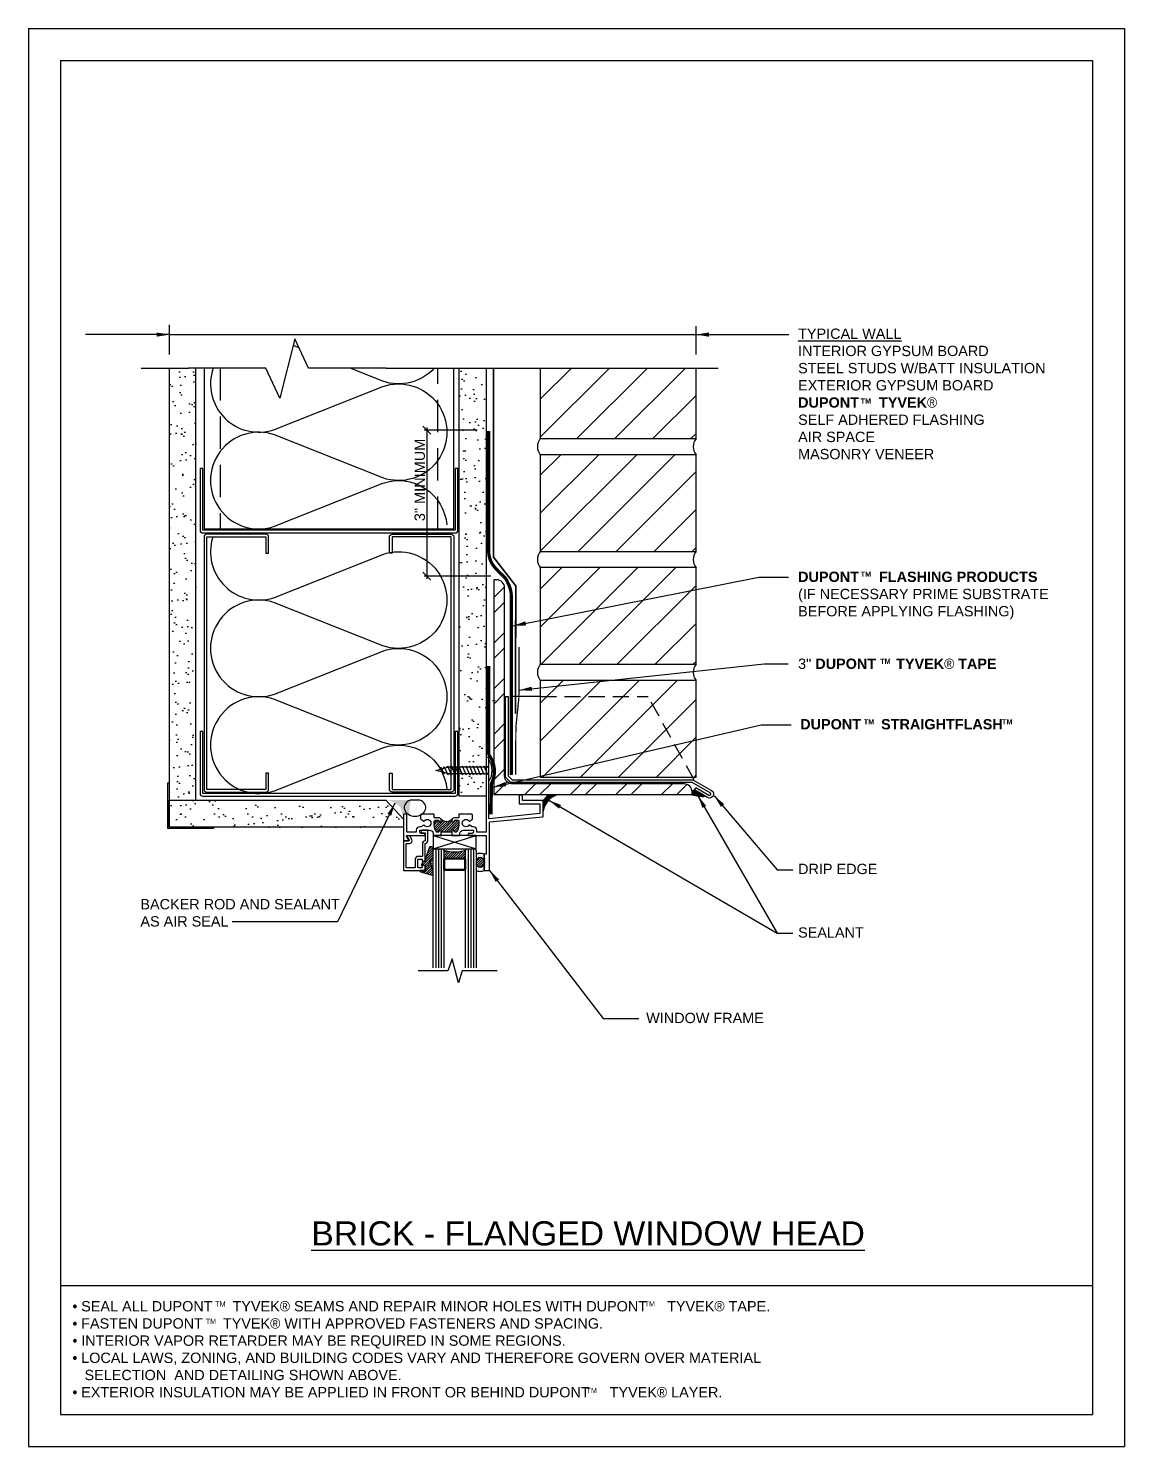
# Model space of a CAD drawing. Extents: x -129 to 26, y 0 to 100.
# Drawn here: x 0 to 25.5, y 0 to 33 of the extents above; entities that cross this region are included whole.
import ezdxf

# ---------------------------------------------------------------- set-up
doc = ezdxf.new("R2010")
doc.units = 0
doc.header["$LTSCALE"] = 1.5
doc.header["$MEASUREMENT"] = 0
for name, pattern in [('CENTER', [2, 1.25, -0.25, 0.25, -0.25]), ('DASHED', [0.75, 0.5, -0.25]), ('HIDDEN', [0.375, 0.25, -0.125])]:
    doc.linetypes.add(name, pattern=pattern)
doc.layers.get('0').update_dxf_attribs({"linetype": 'CONTINUOUS'})
doc.layers.get('DEFPOINTS').update_dxf_attribs({"linetype": 'CONTINUOUS'})
for name, color, linetype in [('8X11-TTB$0$B', 7, 'CONTINUOUS'), ('A-ANNO-TXT0', 252, 'CONTINUOUS'), ('A-FASTENERS', 8, 'CONTINUOUS'), ('A-FLASHING', 124, 'CONTINUOUS'), ('A-GYP_BOARD', 252, 'CONTINUOUS'), ('A-METAL_STUD', 252, 'CONTINUOUS'), ('A-SEALANT', 252, 'CONTINUOUS'), ('BRICK', 13, 'CONTINUOUS'), ('DUPONT_FLASHING', 251, 'CENTER'), ('FLASHING', 124, 'CONTINUOUS'), ('HATCH', 252, 'CONTINUOUS'), ('INSULATION', 40, 'CONTINUOUS'), ('ROOFING', 7, 'CONTINUOUS'), ('STRUCTURE', 252, 'CONTINUOUS'), ('TEXT', 7, 'CONTINUOUS'), ('TYVEK', 160, 'DASHED'), ('TYVEK_TAPE', 130, 'CONTINUOUS'), ('WINDOW', 252, 'CONTINUOUS')]:
    doc.layers.add(name, color=color, linetype=linetype)
doc.styles.add('DETAILS', font='sanss___.ttf', dxfattribs={"height": 1})
doc.dimstyles.new('TYVEKDETAILS', dxfattribs={"dimscale": 6, "dimtxt": 1.5, "dimasz": 0.1, "dimexe": 0.75, "dimexo": 0.75, "dimgap": 0.75, "dimtad": 0, "dimtih": 1, "dimtoh": 1, "dimdec": 4, "dimzin": 0, "dimtxsty": 'DETAILS', "dimcen": 0.0625, "dimazin": 3, "dimtfac": 1, "dimtdec": 4, "dimtofl": 0, "dimtmove": 0, "dimatfit": 3, "dimtolj": 1, "dimtzin": 0})
pattern_1 = [(225, (22.09683, 19.22114), (0.02762136, -0.02762136), [])]

# ---------------------------------------------------------------- blocks, each defined once
blk = doc.blocks.new('*X4')
at = {"color": 0}
for p, q in [((0.140625, 0.34375), (0.140625, 0.34375)), ((0.15625, 0.375), (0.15625, 0.375)), ((0.171875, 0.34375), (0.171875, 0.34375)), ((0.1875, 0.375), (0.1875, 0.375)), ((0.203125, 0.34375), (0.203125, 0.34375)), ((0.21875, 0.375), (0.21875, 0.375)), ((0.234375, 0.34375), (0.234375, 0.34375)), ((0.25, 0.375), (0.25, 0.375)), ((0.265625, 0.34375), (0.265625, 0.34375)), ((0.28125, 0.375), (0.28125, 0.375)), ((0.296875, 0.34375), (0.296875, 0.34375)), ((0.3125, 0.375), (0.3125, 0.375)), ((0.140625, 0.28125), (0.140625, 0.28125)), ((0.140625, 0.09375), (0.140625, 0.09375)), ((0.140625, 0.03125), (0.140625, 0.03125)), ((0.15625, 0.3125), (0.15625, 0.3125)), ((0.15625, 0.0625), (0.15625, 0.0625)), ((0.15625, 0), (0.15625, 0)), ((0.171875, 0.03125), (0.171875, 0.03125)), ((0.1875, 0.3125), (0.1875, 0.3125)), ((0.1875, 0.0625), (0.1875, 0.0625)), ((0.1875, 0), (0.1875, 0)), ((0.203125, 0.03125), (0.203125, 0.03125)), ((0.21875, 0.3125), (0.21875, 0.3125)), ((0.21875, 0.0625), (0.21875, 0.0625)), ((0.21875, 0), (0.21875, 0)), ((0.234375, 0.03125), (0.234375, 0.03125)), ((0.25, 0.3125), (0.25, 0.3125)), ((0.25, 0.0625), (0.25, 0.0625)), ((0.25, 0), (0.25, 0)), ((0.265625, 0.03125), (0.265625, 0.03125)), ((0.28125, 0.3125), (0.28125, 0.3125)), ((0.28125, 0.0625), (0.28125, 0.0625)), ((0.28125, 0), (0.28125, 0)), ((0.296875, 0.28125), (0.296875, 0.28125)), ((0.296875, 0.09375), (0.296875, 0.09375)), ((0.296875, 0.03125), (0.296875, 0.03125)), ((0.3125, 0.3125), (0.3125, 0.3125)), ((0.3125, 0.25), (0.3125, 0.25)), ((0.3125, 0.125), (0.3125, 0.125)), ((0.3125, 0.0625), (0.3125, 0.0625)), ((0.3125, 0), (0.3125, 0))]:
    blk.add_line(p, q, dxfattribs=at)
blk = doc.blocks.new('A$C6BF97E35')
at = {"layer": 'ROOFING', "color": 4, "const_width": 0.03}
blk.add_lwpolyline([(0.015, 0), (0.021, 1.105), (0.09, 1.785), (0.092, 2.971)], dxfattribs=at)
blk = doc.blocks.new('_ARCHTICK')
at = {"color": 0, "linetype": 'BYBLOCK', "const_width": 0.15}
blk.add_lwpolyline([(-0.5, -0.5), (0.5, 0.5)], dxfattribs=at)

msp = doc.modelspace()

# ---------------------------------------------------------------- hatches: boundary and pattern name
at = {"layer": 'A-FASTENERS'}
h = msp.add_hatch(dxfattribs=at)
h.set_pattern_fill('AR-SAND', color=252, scale=0.25, style=0)
h.set_pattern_definition([(37.5, (40.01815, 3.1501), (-0.0157483, 0.481706), [0, -0.38, 0, -0.425, 0, -0.40625]), (7.5, (40.01815, 3.1501), (0.442444, 0.7055365), [0, -0.205, 0, -0.3425, 0, -0.13125]), (327.5, (39.71065, 3.1501), (0.7785355, 0.0014148), [0, -0.125, 0, -0.45, 0, -0.5875]), (317.5, (39.71065, 3.1501), (0.751532, 0.219419), [0, -0.0625, 0, -0.295, 0, -0.3375])])
h.paths.add_polyline_path([(3.899, 25.094), (3.724, 25.094), (3.274, 25.094), (3.274, 15.042), (3.899, 15.042)])
h.paths.add_polyline_path([(10.649, 25.094), (10.024, 25.094), (10.024, 15.136), (10.649, 15.136)])
at = {"layer": 'BRICK', "linetype": 'CONTINUOUS'}
h = msp.add_hatch(dxfattribs=at)
h.set_pattern_fill('_USER', color=256, scale=0.625, angle=45, style=0, pattern_type=0)
h.set_pattern_definition([(45, (41.9538, 3.1501), (-0.441942, 0.441942), [])])
h.paths.add_polyline_path([(15.533, 20.829), (15.533, 23.079), (11.908, 23.079), (11.908, 20.829)])
h.paths.add_polyline_path([(15.533, 18.204), (15.533, 20.454), (11.908, 20.454), (11.908, 18.204)])
h.paths.add_polyline_path([(15.533, 17.829), (11.908, 17.829), (11.908, 17.454), (14.417, 17.454), (15.452, 15.579), (15.533, 15.579)])
h.paths.add_polyline_path([(15.452, 15.579), (14.417, 17.454), (11.908, 17.454), (11.908, 15.579)], flags=17)
h.paths.add_polyline_path([(11.908, 25.094), (11.908, 23.454), (15.533, 23.454), (15.533, 25.094)])
at = {"layer": 'HATCH'}
h = msp.add_hatch(dxfattribs=at)
h.set_pattern_fill('ANSI32', color=256, scale=2, style=0)
h.set_pattern_definition([(45, (41.9538, 3.1501), (-0.53033, 0.53033), []), (45, (42.30736, 3.1501), (-0.53033, 0.53033), [])])
h.paths.add_polyline_path([(15.44, 15.17), (15.44, 15.232, 0.414214), (15.253, 15.42), (11.908, 15.42), (11.266, 15.42, -0.414214), (11.078, 15.607), (11.078, 19.982, 0.414214), (10.891, 20.17), (10.828, 20.17), (10.828, 15.17), (11.908, 15.17)])
h = msp.add_hatch(dxfattribs=at)
h.set_pattern_fill('AR-SAND,_O', color=256, scale=0.25)
h.set_pattern_definition([(37.5, (-5.39924, 24.0988), (-0.015748, 0.481706), [0, -0.38, 0, -0.425, 0, -0.40625]), (7.5, (-5.39924, 24.0988), (0.442444, 0.705537), [0, -0.205, 0, -0.3425, 0, -0.13125]), (327.5, (-5.70674, 24.0988), (0.778535, 0.001415), [0, -0.125, 0, -0.45, 0, -0.5875]), (317.5, (-5.70674, 24.0988), (0.751532, 0.21942), [0, -0.0625, 0, -0.295, 0, -0.3375])])
h.paths.add_polyline_path([(3.274, 15.042), (3.274, 14.414), (8.727, 14.414), (8.727, 14.601), (8.312, 15.039)])
at = {"layer": 'WINDOW'}
h = msp.add_hatch(color=7, dxfattribs=at)
edge = h.paths.add_edge_path()
edge.add_line((15.44, 15.27), (15.496, 15.279))
edge.add_line((15.496, 15.279), (15.745, 15.134))
edge.add_arc((15.675, 15.845), 0.715, 250.8419, 275.5787, ccw=False)
edge.add_line((15.44, 15.17), (15.44, 15.27))
edge = h.paths.add_edge_path(flags=17)
edge.add_line((15.44, 15.27), (15.496, 15.279))
h = msp.add_hatch(color=7, dxfattribs=at)
edge = h.paths.add_edge_path()
edge.add_line((8.646, 14.885), (8.671, 14.831))
edge.add_line((8.671, 14.831), (8.685, 14.763))
edge.add_line((8.685, 14.763), (8.699, 14.709))
edge.add_line((8.699, 14.709), (8.727, 14.601))
edge.add_line((8.727, 14.601), (8.727, 14.716))
edge.add_line((8.727, 14.716), (8.727, 14.72))
edge.add_line((8.727, 14.72), (8.805, 14.72))
edge.add_line((8.805, 14.72), (8.805, 14.716))
edge.add_line((8.805, 14.716), (8.833, 14.716))
edge.add_ellipse((8.994, 14.868), major_axis=(0.251, 0), ratio=0.790427, start_angle=116.6079, end_angle=230.2511, ccw=False)
edge.add_line((8.881, 15.046), (8.351, 15.046))
edge.add_line((8.351, 15.046), (8.391, 15.032))
edge.add_line((8.391, 15.032), (8.452, 15.007))
edge.add_line((8.452, 15.007), (8.502, 14.982))
edge.add_line((8.502, 14.982), (8.556, 14.96))
edge.add_line((8.556, 14.96), (8.602, 14.921))
edge.add_line((8.602, 14.921), (8.646, 14.885))
msp.add_hatch(color=7, dxfattribs=at).paths.add_polyline_path([(12.326, 15.17), (12.103, 15.17, 0.087901), (11.977, 15.03), (11.978, 15.03), (11.978, 14.784, -0.317494)])
h = msp.add_hatch(dxfattribs=at)
h.set_pattern_fill('ANSI31', color=256, scale=0.3125, angle=-180, style=0)
h.set_pattern_definition(pattern_1)
h.paths.add_polyline_path([(10.012, 14.463), (10.012, 14.548, 0.414214), (9.981, 14.579), (9.951, 14.579), (9.927, 14.579, 0.413437), (9.902, 14.554, -0.413437), (9.877, 14.529, -0.414214), (9.852, 14.554), (9.852, 14.591, -0.02353), (9.853, 14.596, -0.382874), (9.602, 14.596, -0.02353), (9.602, 14.591), (9.602, 14.554, -0.414214), (9.577, 14.529, -0.413437), (9.552, 14.554, 0.413437), (9.527, 14.579), (9.473, 14.579, 0.414214), (9.442, 14.548), (9.442, 14.463, 0.177059), (9.501, 14.301, 0.22095), (9.509, 14.298), (9.527, 14.298, 0.414214), (9.552, 14.323, -0.414214), (9.577, 14.348, -0.414214), (9.602, 14.323), (9.602, 14.298), (9.852, 14.298), (9.852, 14.323, -0.414214), (9.877, 14.348, -0.414214), (9.902, 14.323, 0.414214), (9.927, 14.298), (9.946, 14.298, 0.22095), (9.953, 14.301, 0.177059)])
h = msp.add_hatch(dxfattribs=at)
h.set_pattern_fill('ANSI31', color=256, scale=0.3125, angle=-180, style=0)
h.set_pattern_definition(pattern_1)
edge = h.paths.add_edge_path()
edge.add_ellipse((9.383, 13.54), major_axis=(-0.032, 0.139), ratio=0.13155, start_angle=43.1555, end_angle=180.0222)
edge.add_arc((9.363, 13.64), 0.0158, 41.5153, 187.5342, ccw=False)
edge.add_arc((9.392, 13.666), 0.0227, 222.2539, 304.0602)
edge.add_arc((9.399, 13.662), 0.0156, 290.163, 350.3876)
edge.add_line((9.415, 13.659), (9.415, 13.932))
edge.add_line((9.415, 13.932), (9.414, 13.939))
edge.add_ellipse((9.368, 13.937), major_axis=(0.0457, 0.0011), ratio=0.621164, start_angle=0, end_angle=153.2403)
edge.add_line((9.327, 13.949), (9.251, 13.733))
edge.add_ellipse((9.26, 13.709), major_axis=(0.0085, 0.0468), ratio=0.312415, start_angle=62.5423, end_angle=105.8209)
edge.add_line((9.243, 13.699), (9.227, 13.623))
edge.add_arc((9.189, 13.673), 0.0627, 270.4556, 307.9177, ccw=False)
edge.add_arc((9.192, 13.59), 0.0202, 97.3692, 140.7733)
edge.add_line((9.176, 13.603), (9.137, 13.541))
edge.add_arc((9.152, 13.541), 0.0156, 180, 278.9186)
edge.add_line((9.155, 13.525), (9.227, 13.536))
edge.add_line((9.227, 13.536), (9.227, 13.406))
edge.add_line((9.227, 13.406), (9.126, 13.406))
edge.add_arc((9.126, 13.391), 0.0156, 90, 232.8134)
edge.add_ellipse((9.266, 13.338), major_axis=(-0.149, 0.041), ratio=0.091401, start_angle=0, end_angle=180)
edge.add_line((9.415, 13.297), (9.415, 13.401))
h = msp.add_hatch(dxfattribs=at)
h.set_pattern_fill('ANSI31', color=256, scale=0.3125, angle=-180, style=0)
h.set_pattern_definition(pattern_1)
h.paths.add_polyline_path([(9.665, 13.877, 0.153266), (10.165, 13.877), (10.165, 13.673, 0.414214), (10.145, 13.693), (9.685, 13.693, 0.414214), (9.665, 13.673)])
h = msp.add_hatch(dxfattribs=at)
h.set_pattern_fill('ANSI31', color=256, scale=0.3125, angle=-180, style=0)
h.set_pattern_definition(pattern_1)
h.paths.add_polyline_path([(10.602, 13.645, 0.599485), (10.415, 13.645), (10.415, 13.545, 0.599485), (10.602, 13.545)])

# ---------------------------------------------------------------- linework, layer by layer
at = {"layer": '8X11-TTB$0$B', "color": 7}
for p, q in [((0.75, 32.25), (0.75, 0.75)), ((0.75, 32.25), (24.75, 32.25)), ((24.75, 32.25), (24.75, 0.75)), ((0.75, 3.75), (24.75, 3.75)), ((0.75, 0.75), (24.75, 0.75))]:
    msp.add_line(p, q, dxfattribs=at)
at = {"layer": 'A-ANNO-TXT0', "linetype": 'CONTINUOUS'}
msp.add_line((10.797, 17.36), (10.86, 17.36), dxfattribs=at)
at = {"layer": 'A-FASTENERS', "color": 252}
for p, q in [((10.711, 15.481, 0), (10.711, 15.981, 0)), ((9.476, 15.733, 0), (9.758, 15.806, 0)), ((9.758, 15.661, 0), (9.476, 15.733, 0)), ((9.579, 15.76, 0), (9.606, 15.799, 0)), ((9.667, 15.651, 0), (9.606, 15.799, 0)), ((9.655, 15.78, 0), (9.682, 15.819, 0)), ((9.667, 15.651, 0), (9.687, 15.68, 0)), ((9.76, 15.631, 0), (9.682, 15.819, 0)), ((9.736, 15.801, 0), (9.76, 15.836, 0)), ((10.711, 15.806, 0), (9.758, 15.806, 0)), ((9.758, 15.661, 0), (10.711, 15.661, 0)), ((9.844, 15.631, 0), (9.76, 15.836, 0)), ((9.76, 15.631, 0), (9.779, 15.66, 0)), ((9.824, 15.807, 0), (9.844, 15.836, 0)), ((9.928, 15.631, 0), (9.844, 15.836, 0)), ((9.844, 15.631, 0), (9.864, 15.66, 0)), ((9.909, 15.807, 0), (9.928, 15.836, 0)), ((10.013, 15.631, 0), (9.928, 15.836, 0)), ((9.928, 15.631, 0), (9.948, 15.66, 0)), ((9.993, 15.807, 0), (10.013, 15.836, 0)), ((10.097, 15.631, 0), (10.013, 15.836, 0)), ((10.013, 15.631, 0), (10.032, 15.66, 0)), ((10.077, 15.807, 0), (10.097, 15.836, 0)), ((10.182, 15.631, 0), (10.097, 15.836, 0)), ((10.097, 15.631, 0), (10.117, 15.66, 0)), ((10.162, 15.807, 0), (10.182, 15.836, 0)), ((10.266, 15.631, 0), (10.182, 15.836, 0)), ((10.182, 15.631, 0), (10.201, 15.66, 0)), ((10.246, 15.807, 0), (10.266, 15.836, 0)), ((10.35, 15.631, 0), (10.266, 15.836, 0)), ((10.266, 15.631, 0), (10.286, 15.66, 0)), ((10.331, 15.807, 0), (10.35, 15.836, 0)), ((10.435, 15.631, 0), (10.35, 15.836, 0)), ((10.35, 15.631, 0), (10.37, 15.66, 0)), ((10.415, 15.807, 0), (10.435, 15.836, 0)), ((10.519, 15.631, 0), (10.435, 15.836, 0)), ((10.435, 15.631, 0), (10.454, 15.66, 0)), ((10.499, 15.807, 0), (10.519, 15.836, 0)), ((10.603, 15.631, 0), (10.519, 15.836, 0)), ((10.519, 15.631, 0), (10.539, 15.66, 0)), ((10.584, 15.807, 0), (10.603, 15.836, 0)), ((10.688, 15.631, 0), (10.603, 15.836, 0)), ((10.668, 15.807, 0), (10.688, 15.836, 0)), ((10.711, 15.779, 0), (10.688, 15.836, 0)), ((10.688, 15.631, 0), (10.708, 15.66, 0))]:
    msp.add_line(p, q, dxfattribs=at)
msp.add_arc((10.346, 15.731, 0), 0.443, 325.6322, 34.3678, dxfattribs=at)
at = {"layer": 'A-FLASHING'}
msp.add_line((11.908, 17.454), (11.197, 17.454), dxfattribs=at)
for points in [[(11.873, 15.454), (11.224, 15.454), (11.099, 15.579), (11.099, 17.454), (11.161, 17.454), (11.161, 15.605), (11.25, 15.516), (11.873, 15.516)], [(11.873, 15.516), (15.459, 15.516)]]:
    msp.add_lwpolyline(points, dxfattribs=at)
msp.add_lwpolyline([(15.459, 15.516), (15.892, 15.266, -1), (15.798, 15.104), (15.496, 15.279), (15.527, 15.333), (15.829, 15.158, 1), (15.861, 15.212), (15.442, 15.454), (11.873, 15.454)], format="xyb", dxfattribs=at)
at = {"layer": 'A-GYP_BOARD', "linetype": 'CONTINUOUS'}
for p, q in [((2.627, 25.094), (3.724, 25.094)), ((8.324, 25.094), (16.042, 25.094))]:
    msp.add_line(p, q, dxfattribs=at)
at = {"layer": 'A-GYP_BOARD'}
for points in [[(3.274, 25.094), (3.274, 15.042), (3.899, 15.042), (3.899, 25.094)], [(10.649, 25.094), (10.649, 15.136), (10.024, 15.136), (10.024, 25.094)]]:
    msp.add_lwpolyline(points, dxfattribs=at)
for points in [[(3.274, 15.445), (3.274, 14.414), (4.306, 14.414), (4.306, 14.383), (3.243, 14.383), (3.243, 15.445)], [(3.274, 15.042), (8.312, 15.039), (8.727, 14.601), (8.727, 14.414), (3.274, 14.414)]]:
    msp.add_lwpolyline(points, close=True, dxfattribs=at)
at = {"layer": 'A-METAL_STUD'}
for p, q in [((4.149, 21.229), (4.149, 21.261)), ((4.149, 21.229), (4.149, 21.261)), ((9.837, 21.229), (9.837, 21.261)), ((4.149, 15.229), (4.149, 15.198)), ((9.837, 15.229), (9.837, 15.198))]:
    msp.add_line(p, q, dxfattribs=at)
msp.add_lwpolyline([(4.087, 25.094), (4.087, 21.354), (9.899, 21.354), (9.899, 25.094)], dxfattribs=at)
at = {"layer": 'A-METAL_STUD', "linetype": 'DASHED'}
msp.add_lwpolyline([(4.462, 25.094), (4.462, 21.354), (9.524, 21.354), (9.524, 25.094)], dxfattribs=at)
at = {"layer": 'A-METAL_STUD'}
for points in [[(9.931, 22.761), (9.931, 21.323), (4.056, 21.323), (4.056, 22.761), (3.993, 22.761), (3.993, 21.323, 0.414214), (4.056, 21.261), (9.931, 21.261, 0.414214), (9.993, 21.323), (9.993, 22.761)], [(5.524, 20.792), (5.587, 20.792), (5.587, 21.167, 0.414214), (5.524, 21.229), (4.149, 21.229, 0.414214), (4.087, 21.167), (4.087, 15.292, 0.414214), (4.149, 15.229), (5.524, 15.229, 0.414214), (5.587, 15.292), (5.587, 15.667), (5.524, 15.667), (5.524, 15.292), (4.149, 15.292), (4.149, 21.167), (5.524, 21.167)], [(8.462, 20.792), (8.399, 20.792), (8.399, 21.167, -0.414214), (8.462, 21.229), (9.837, 21.229, -0.414214), (9.899, 21.167), (9.899, 15.292, -0.414214), (9.837, 15.229), (8.462, 15.229, -0.414214), (8.399, 15.292), (8.399, 15.667), (8.462, 15.667), (8.462, 15.292), (9.837, 15.292), (9.837, 21.167), (8.462, 21.167)], [(9.931, 16.636), (9.931, 15.198), (4.056, 15.198), (4.056, 16.636), (3.993, 16.636), (3.993, 15.198, 0.414214), (4.056, 15.136), (9.931, 15.136, 0.414214), (9.993, 15.198), (9.993, 16.636)]]:
    msp.add_lwpolyline(points, format="xyb", close=True, dxfattribs=at)
at = {"layer": 'A-SEALANT'}
for p, q in [((9.855, 11.347, 0), (9.754, 11.068, 0)), ((10.003, 10.789, 0), (9.855, 11.347, 0)), ((9.754, 11.068, 0), (9.067, 11.068, 0)), ((10.087, 11.068, 0), (10.003, 10.789, 0)), ((10.907, 11.068, 0), (10.087, 11.068, 0))]:
    msp.add_line(p, q, dxfattribs=at)
for centre, radius, start, end in [((12.436, 14.746), 0.539, 128.1161, 148.2098), ((12.425, 14.73), 0.451, 102.7265, 173.1838)]:
    msp.add_arc(centre, radius, start, end, dxfattribs=at)
at = {"layer": 'BRICK', "linetype": 'CONTINUOUS'}
msp.add_lwpolyline([(11.908, 25.094), (11.908, 23.454), (15.533, 23.454), (15.533, 25.094)], dxfattribs=at)
for points in [[(11.908, 20.829), (15.533, 20.829), (15.533, 23.079), (11.908, 23.079)], [(11.908, 18.204), (15.533, 18.204), (15.533, 20.454), (11.908, 20.454)], [(11.908, 15.579), (15.533, 15.579), (15.533, 17.829), (11.908, 17.829)]]:
    msp.add_lwpolyline(points, close=True, dxfattribs=at)
for centre in [(12.132, 23.266), (15.757, 23.266), (12.132, 20.641), (15.757, 20.641), (12.132, 18.016), (15.757, 18.016)]:
    msp.add_arc(centre, 0.292, 140.0334, 219.9666, dxfattribs=at)
at = {"layer": 'DEFPOINTS'}
for p, q in [((0, 33), (0, 0)), ((0, 33), (25.5, 33)), ((25.5, 33), (25.5, 0)), ((0, 0), (25.5, 0))]:
    msp.add_line(p, q, dxfattribs=at)
at = {"layer": 'DUPONT_FLASHING', "color": 252, "linetype": 'CONTINUOUS'}
for p, q in [((15.44, 15.27), (15.496, 15.279)), ((15.44, 15.17), (15.44, 15.27)), ((15.496, 15.279), (15.745, 15.134))]:
    msp.add_line(p, q, dxfattribs=at)
at = {"layer": 'DUPONT_FLASHING', "linetype": 'CONTINUOUS', "const_width": 0.075, "elevation": 0}
for points in [[(10.706, 23.631), (10.706, 20.832, 0.126291), (10.795, 20.527, 0.049904), (11.046, 20.257, 0.061858)], [(11.233, 15.629), (11.233, 19.808, 0.126291), (11.144, 20.113, 0.13956), (11.046, 20.257, 0.061858)], [(10.768, 15.4), (10.768, 15.4, -0.114006), (10.778, 15.444, 0.274265), (10.727, 16.074, -0.1554), (10.709, 16.132), (10.709, 18.166)]]:
    msp.add_lwpolyline(points, format="xyb", dxfattribs=at)
at = {"layer": 'DUPONT_FLASHING', "linetype": 'CONTINUOUS', "const_width": 0.075}
msp.add_lwpolyline([(10.76, 14.715, 0.109984), (10.76, 14.715), (10.771, 15.422)], format="xyb", dxfattribs=at)
at = {"layer": 'DUPONT_FLASHING', "color": 252, "linetype": 'CONTINUOUS'}
msp.add_arc((15.675, 15.845), 0.715, 250.8419, 275.5787, dxfattribs=at)
at = {"layer": 'FLASHING', "linetype": 'HIDDEN'}
for p in [(11.908, 17.454), (15.486, 15.516)]:
    msp.add_line(p, (14.417, 17.454), dxfattribs=at)
at = {"layer": 'INSULATION'}
msp.add_lwpolyline([(6.301, 25.565), (6.161, 25.621)], dxfattribs=at)
for points in [[(4.297, 25.094, 0.62494), (5.729, 23.666), (8.243, 24.667, -1.40437), (8.243, 22.541), (5.729, 23.542, 1.40437), (5.729, 21.416), (8.243, 22.417, -0.489426), (9.733, 21.448)], [(9.441, 25.094, -0.298962), (8.243, 24.791), (7.483, 25.094)], [(4.29, 21.167, 0.618126), (5.729, 19.76), (8.243, 20.761, -1.40437), (8.243, 18.635), (5.729, 19.636, 1.40437), (5.729, 17.51), (8.243, 18.511, -1.40437), (8.243, 16.385), (5.729, 17.386, 1.40437), (5.729, 15.26), (8.243, 16.261, -0.489426), (9.733, 15.292)]]:
    msp.add_lwpolyline(points, format="xyb", dxfattribs=at)
at = {"layer": 'STRUCTURE'}
msp.add_lwpolyline([(8.324, 25.094), (6.518, 25.094), (6.202, 25.779), (5.847, 24.395), (5.524, 25.094), (3.724, 25.094)], dxfattribs=at)
at = {"layer": 'TEXT'}
for p, q in [((3.281, 25.412, 0), (3.281, 26.101, 0)), ((15.533, 25.412), (15.533, 26.071)), ((3.281, 25.875, 0), (15.533, 25.875, 0)), ((10.441, 23.65, 0), (9.206, 23.65, 0)), ((9.268, 23.71, 0), (9.268, 20.195, 0)), ((10.76, 20.257, 0), (9.206, 20.257, 0)), ((17.117, 18.213), (17.676, 18.213))]:
    msp.add_line(p, q, dxfattribs=at)
at = {"layer": 'TYVEK', "const_width": 0.04, "elevation": 0}
msp.add_lwpolyline([(11.329, 17.056), (11.338, 20.027), (10.817, 20.7), (10.817, 25.094)], dxfattribs=at)
at = {"layer": 'TYVEK', "const_width": 0.04}
msp.add_lwpolyline([(10.013, 15.104), (10.013, 15.104)], dxfattribs=at)
at = {"layer": 'WINDOW'}
for p, q in [((8.881, 15.046), (9.106, 15.046)), ((9.477, 13.908, 0), (9.477, 11.14, 0)), ((9.54, 13.908, 0), (9.54, 11.14, 0)), ((9.602, 13.908, 0), (9.602, 11.14, 0)), ((10.227, 13.908, 0), (10.227, 11.14, 0)), ((10.29, 13.908, 0), (10.29, 11.14, 0)), ((10.352, 13.908, 0), (10.352, 11.14, 0))]:
    msp.add_line(p, q, dxfattribs=at)
for points in [[(11.908, 15.42), (11.266, 15.42, -0.414214), (11.078, 15.607), (11.078, 19.982, 0.414214), (10.891, 20.17), (10.828, 20.17), (10.828, 15.17), (11.908, 15.17)], [(11.908, 15.17), (15.44, 15.17), (15.44, 15.232, 0.414214), (15.253, 15.42), (11.908, 15.42)], [(9.602, 14.596, 0.382874), (9.853, 14.596, 0.382874)], [(9.375, 13.651, 0.375935), (9.405, 13.647, 0.269), (9.415, 13.659), (9.415, 13.932), (9.414, 13.939)], [(9.243, 13.699), (9.227, 13.623, -0.149872), (9.193, 13.61, 0.239449), (9.176, 13.603), (9.137, 13.541, 0.460576), (9.155, 13.525), (9.227, 13.536), (9.227, 13.406), (9.126, 13.406, 0.718661), (9.116, 13.378, 0.718661)], [(9.375, 13.651, 0.723342), (9.348, 13.639, 0.723342)]]:
    msp.add_lwpolyline(points, format="xyb", dxfattribs=at)
at = {"layer": 'WINDOW', "elevation": 0}
for points in [[(9.877, 14.529, 0.414214), (9.902, 14.554, -0.414214), (9.927, 14.579), (9.981, 14.579, -0.414214), (10.012, 14.548), (10.012, 14.463, -0.177059), (9.953, 14.301, -0.22095), (9.946, 14.298), (9.927, 14.298, -0.414214), (9.902, 14.323, 0.414214), (9.877, 14.348, 0.414214), (9.852, 14.323), (9.852, 14.22), (10.03, 14.22, 0.414214), (10.04, 14.23), (10.04, 14.265, -0.414214), (10.12, 14.345), (10.342, 14.345, -0.414214), (10.352, 14.335), (10.352, 14.301, -0.414214), (10.321, 14.27), (10.242, 14.27, 0.414214), (10.227, 14.255), (10.227, 14.23, 0.414214), (10.237, 14.22), (10.639, 14.22, -0.414214), (10.649, 14.21), (10.649, 13.793, -0.414214), (10.639, 13.783), (10.612, 13.783, 0.414214), (10.602, 13.773), (10.602, 13.715), (10.617, 13.7), (10.602, 13.685), (10.617, 13.67), (10.602, 13.655), (10.617, 13.64), (10.602, 13.625), (10.617, 13.61), (10.602, 13.595), (10.617, 13.58), (10.602, 13.565), (10.617, 13.55), (10.602, 13.535), (10.617, 13.52), (10.602, 13.505), (10.617, 13.49), (10.602, 13.475), (10.602, 13.408), (10.727, 13.408), (10.727, 14.524, -0.385314), (10.736, 14.534), (11.968, 14.657, 0.385314), (11.977, 14.667), (11.977, 15.033), (11.493, 15.033), (11.493, 15.158), (11.415, 15.158), (11.415, 14.955), (11.899, 14.955), (11.899, 14.738, -0.385314), (11.89, 14.728), (10.722, 14.611, -0.443716), (10.711, 14.621), (10.711, 15.711), (10.701, 15.721), (10.711, 15.731), (10.711, 16.033), (10.649, 16.033), (10.649, 14.308, -0.414214), (10.639, 14.298), (10.44, 14.298, -0.414214), (10.43, 14.308), (10.43, 14.345, 0.414214), (10.352, 14.423), (10.328, 14.423, -0.131652), (10.323, 14.424), (10.259, 14.461, 0.383968), (10.246, 14.458, -3.079589), (10.246, 14.559, 0.383968), (10.259, 14.557), (10.327, 14.596, 0.267949), (10.332, 14.605), (10.332, 14.689, 0.414214), (10.301, 14.72), (10.191, 14.72), (10.176, 14.705), (10.161, 14.72), (10.022, 14.72, 0.414214), (10.012, 14.71), (10.012, 14.639, -0.414214), (10.002, 14.629), (9.902, 14.629, 0.414214), (9.852, 14.579), (9.852, 14.554, 0.414214)], [(9.442, 14.548, -0.414214), (9.473, 14.579), (9.527, 14.579, -0.414214), (9.552, 14.554, 0.414214), (9.577, 14.529, 0.414214), (9.602, 14.554), (9.602, 14.579, 0.414214), (9.552, 14.629), (9.452, 14.629, -0.414214), (9.442, 14.639), (9.442, 14.71, 0.414214), (9.432, 14.72), (9.293, 14.72), (9.278, 14.705), (9.263, 14.72), (9.153, 14.72, 0.414214), (9.122, 14.689), (9.122, 14.605, 0.267949), (9.127, 14.596), (9.196, 14.557, 0.383968), (9.209, 14.559, -3.079589), (9.209, 14.458, 0.383968), (9.196, 14.461), (9.132, 14.424, -0.131652), (9.127, 14.423), (9.102, 14.423, 0.414214), (9.024, 14.345), (9.024, 14.308, -0.414214), (9.014, 14.298), (8.815, 14.298, -0.414214), (8.805, 14.308), (8.805, 14.72), (8.727, 14.72), (8.727, 14.22), (8.727, 14.095), (8.842, 14.095, 0.414214), (8.852, 14.105, 0.131652), (8.851, 14.11), (8.796, 14.205, -0.57735), (8.805, 14.22), (9.217, 14.22, 0.414214), (9.227, 14.23), (9.227, 14.255, 0.414214), (9.212, 14.27), (9.133, 14.27, -0.414214), (9.102, 14.301), (9.102, 14.335, -0.414214), (9.112, 14.345), (9.334, 14.345, -0.414214), (9.414, 14.265), (9.414, 14.23, 0.414214), (9.424, 14.22), (9.602, 14.22), (9.602, 14.323, 0.414214), (9.577, 14.348, 0.414214), (9.552, 14.323, -0.414214), (9.527, 14.298), (9.509, 14.298, -0.22095), (9.501, 14.301, -0.177059), (9.442, 14.463)], [(9.217, 13.62, 0.414214), (9.227, 13.63), (9.227, 14.033, 0.414214), (9.289, 14.095), (9.289, 14.335, 0.414214), (9.279, 14.345), (9.161, 14.345, 0.880809), (9.161, 14.283), (9.217, 14.283, -0.414214), (9.227, 14.273), (9.227, 14.095), (9.227, 14.095, 0.414214), (9.165, 14.033), (9.165, 13.742, -0.414214), (9.155, 13.732), (9.062, 13.732, 0.414214), (9, 13.67), (9, 13.48, -0.414214), (8.99, 13.47), (8.799, 13.47, -0.414214), (8.789, 13.48), (8.789, 14.023, -0.414214), (8.799, 14.033), (8.867, 14.033, 0.579), (8.921, 14.126), (8.872, 14.21, 0.266624), (8.863, 14.215), (8.815, 14.215, 0.579), (8.806, 14.2), (8.859, 14.11, -0.579), (8.85, 14.095), (8.727, 14.095), (8.727, 13.408), (9.227, 13.408), (9.227, 13.51, 0.414214), (9.217, 13.52), (9.172, 13.52, 0.414214), (9.162, 13.51), (9.162, 13.48, -0.414214), (9.152, 13.47), (9.072, 13.47, -0.414214), (9.062, 13.48), (9.062, 13.63), (9.062, 13.66, -0.414214), (9.072, 13.67), (9.152, 13.67, -0.414214), (9.162, 13.66), (9.162, 13.63, 0.414214), (9.172, 13.62)], [(10.145, 13.408), (9.685, 13.408, -0.414214), (9.665, 13.428), (9.665, 13.673, -0.414214), (9.685, 13.693), (10.145, 13.693, -0.414214), (10.165, 13.673), (10.165, 13.428, -0.414214)]]:
    msp.add_lwpolyline(points, format="xyb", close=True, dxfattribs=at)
for points in [[(9.415, 13.908), (10.415, 14.22)], [(9.415, 14.22), (10.415, 13.908)], [(9.852, 14.298), (9.602, 14.298)], [(9.415, 11.14), (9.415, 13.877), (9.446, 13.908), (9.634, 13.908), (9.665, 13.877), (9.665, 11.14)], [(10.165, 11.14), (10.165, 13.877), (10.196, 13.908), (10.384, 13.908), (10.415, 13.877), (10.415, 11.14)]]:
    msp.add_lwpolyline(points, dxfattribs=at)
for points in [[(10.415, 14.22), (9.415, 14.22), (9.415, 13.908), (10.415, 13.908)], [(10.145, 13.428), (9.685, 13.428), (9.685, 13.673), (10.145, 13.673)]]:
    msp.add_lwpolyline(points, close=True, dxfattribs=at)
at = {"layer": 'WINDOW'}
msp.add_lwpolyline([(9.327, 13.949), (9.251, 13.733)], dxfattribs=at)
msp.add_lwpolyline([(10.602, 13.783, 0.224876), (10.415, 13.783), (10.415, 13.407, 0.224876), (10.602, 13.407)], format="xyb", close=True, dxfattribs=at)
for centre, radius, start, end in [((9.915, 14.673, 0), 0.835, 252.5726, 287.4274), ((10.509, 13.595, 0), 0.106, 28.1159, 151.8841), ((10.509, 13.595, 0), 0.106, 208.1159, 331.8841)]:
    msp.add_arc(centre, radius, start, end, dxfattribs=at)
msp.add_ellipse((8.994, 14.868), major_axis=(0.251, 0), ratio=0.790427, start_param=2.035192, end_param=7.389586, dxfattribs=at)
at = {"layer": 'WINDOW', "extrusion": (0, 0, -1)}
for centre, major_axis, ratio, start_param, end_param in [((9.368, 13.937, 0), (0.0457, 0.0011), 0.621164, 3.608637, 6.283185), ((9.383, 13.54, 0), (-0.032, 0.139), 0.13155, 3.141205, 5.52998), ((9.266, 13.338, 0), (-0.149, 0.041), 0.091401, 3.141593, 6.283185)]:
    msp.add_ellipse(centre, major_axis=major_axis, ratio=ratio, start_param=start_param, end_param=end_param, dxfattribs=at)

# ---------------------------------------------------------------- block references
at = {"layer": 'TEXT', "xscale": 0.1875, "yscale": 0.1875, "zscale": 0.1875}
for p, rotation in [((9.268, 23.65, 0), 90), ((9.268, 20.257, 0), 270)]:
    msp.add_blockref('_ARCHTICK', p, dxfattribs=dict(at, rotation=rotation))
at = {"layer": 'TYVEK_TAPE', "linetype": 'CONTINUOUS'}
msp.add_blockref('A$C6BF97E35', (11.319, 15.634), dxfattribs=at)
at = {"layer": 'WINDOW', "extrusion": (0, 0, -1), "zscale": -1}
msp.add_blockref('*X4', (-10.727, 13.407, 0), dxfattribs=at)

# ---------------------------------------------------------------- texts
at = {"layer": 'TEXT', "attachment_point": 1, "style": 'DETAILS'}
for s, insert, char_height, width in [('{\\fArial|b0|i0|c0|p34;\\LTYPICAL WALL\\P}INTERIOR GYPSUM BOARD\\PSTEEL STUDS W/BATT INSULATION\\PEXTERIOR GYPSUM BOARD\\P{\\fSansSerif|b1|i0|c2|p2;DUPONT     TYVEK\\fSymbol|b0|i0|c2|p18;â }\\PSELF ADHERED FLASHING\\PAIR SPACE\\PMASONRY VENEER', (17.905, 26.015, 0), 0.24, 9.58639), ('{\\fArial|b1|i0|c0|p34;DUPONT     FLASHING PRODUCTS\\fSymbol|b0|i0|c2|p18; \\fSansSerif|b1|i0|c2|p2;\\P}(IF NECESSARY PRIME SUBSTRATE BEFORE APPLYING FLASHING)', (17.905, 20.359), 0.24, 6.23997), ('3"{\\fSansSerif|b1|i0|c2|p2; DUPONT     TYVEK\\fSymbol|b0|i0|c2|p18;â \\fSansSerif|b1|i0|c2|p2;TAPE}', (17.905, 18.336, 0), 0.24, 8.65986), ('{\\fSansSerif|b1|i0|c2|p2;DUPONT     STRAIGHTFLASH}', (17.954, 16.929, 0), 0.24, 8.65986), ('DRIP EDGE', (17.905, 13.562), 0.24, 6.96035), ('BACKER ROD AND SEALANT AS AIR SEAL', (2.606, 12.742, 0), 0.24, 4.8013), ('SEALANT', (17.905, 12.083), 0.24, 6.96035), ('WINDOW FRAME', (14.371, 10.094, 0), 0.23998, 8.65899), ('{\\LBRICK - FLANGED WINDOW HEAD}', (6.58, 5.243), 0.5625, 15.77909), ('{\\fSymbol|b0|i0|c2|p18;· }SEAL ALL DUPONT     TYVEK{\\fSymbol|b0|i0|c2|p18;â} SEAMS AND REPAIR MINOR HOLES WITH DUPONT     TYVEK{\\fSymbol|b0|i0|c2|p18;â} TAPE.\\P{\\fSymbol|b0|i0|c2|p18;· }FASTEN DUPONT     TYVEK{\\fSymbol|b0|i0|c2|p18;â} WITH APPROVED FASTENERS AND SPACING.\\P{\\fSymbol|b0|i0|c2|p18;· }INTERIOR VAPOR RETARDER MAY BE REQUIRED IN SOME REGIONS.\\P{\\fSymbol|b0|i0|c2|p18;· }LOCAL LAWS, ZONING, AND BUILDING CODES VARY AND THEREFORE GOVERN OVER MATERIAL \\P   SELECTION  AND DETAILING SHOWN ABOVE.\\P{\\fSymbol|b0|i0|c2|p18;· }EXTERIOR INSULATION MAY BE APPLIED IN FRONT OR BEHIND DUPONT     TYVEK{\\fSymbol|b0|i0|c2|p18;â} LAYER.', (1.027, 3.387), 0.24, 18.02029), ('TM', (4.345, 3.378), 0.12, 8.31), ('TM', (14.335, 3.383), 0.12, 8.31), ('TM', (4.124, 2.977), 0.12, 8.31), ('TM', (12.983, 1.365), 0.12, 8.31)]:
    msp.add_mtext(s, dxfattribs=dict(at, insert=insert, char_height=char_height, width=width))
at = {"layer": 'TEXT', "char_height": 0.12, "attachment_point": 4, "style": 'DETAILS'}
for insert in [(19.361, 24.331, 0), (19.361, 20.3), (19.815, 18.272, 0), (19.433, 16.865, 0), (22.649, 16.865, 0)]:
    msp.add_mtext('{\\fSansSerif|b1|i0|c2|p2;TM}', dxfattribs=dict(at, insert=insert))
at = {"layer": 'TEXT', "insert": (8.982, 21.533, 0), "char_height": 0.24168, "width": 8.7204, "attachment_point": 1, "rotation": 90, "style": 'DETAILS'}
msp.add_mtext('\\A1;3" MINIMUM', dxfattribs=at)

# ---------------------------------------------------------------- leaders
at = {"layer": 'TEXT'}
for points in [[(3.281, 25.875, 0), (1.325, 25.875, 0)], [(15.533, 25.875, 0), (17.687, 25.875, 0)], [(11.274, 19.097), (16.988, 20.233), (17.678, 20.233)], [(11.412, 17.602), (17.117, 18.213)], [(10.809, 15.347), (17.049, 16.794), (17.74, 16.794)], [(8.526, 14.97, 0), (7.187, 12.209, 0), (4.741, 12.209, 0)], [(12.108, 15.039), (17.421, 11.944), (17.783, 11.944)], [(15.574, 15.144), (17.421, 11.944), (17.783, 11.944)], [(15.953, 15.145), (17.421, 13.423), (17.783, 13.423)], [(10.727, 13.408, 0), (13.371, 9.965, 0), (14.199, 9.965, 0)]]:
    msp.add_leader(points, dimstyle='TYVEKDETAILS', override={"dimscale": 3, "dimfxl": 3}, dxfattribs=at)

doc.saveas('drawing.dxf')
